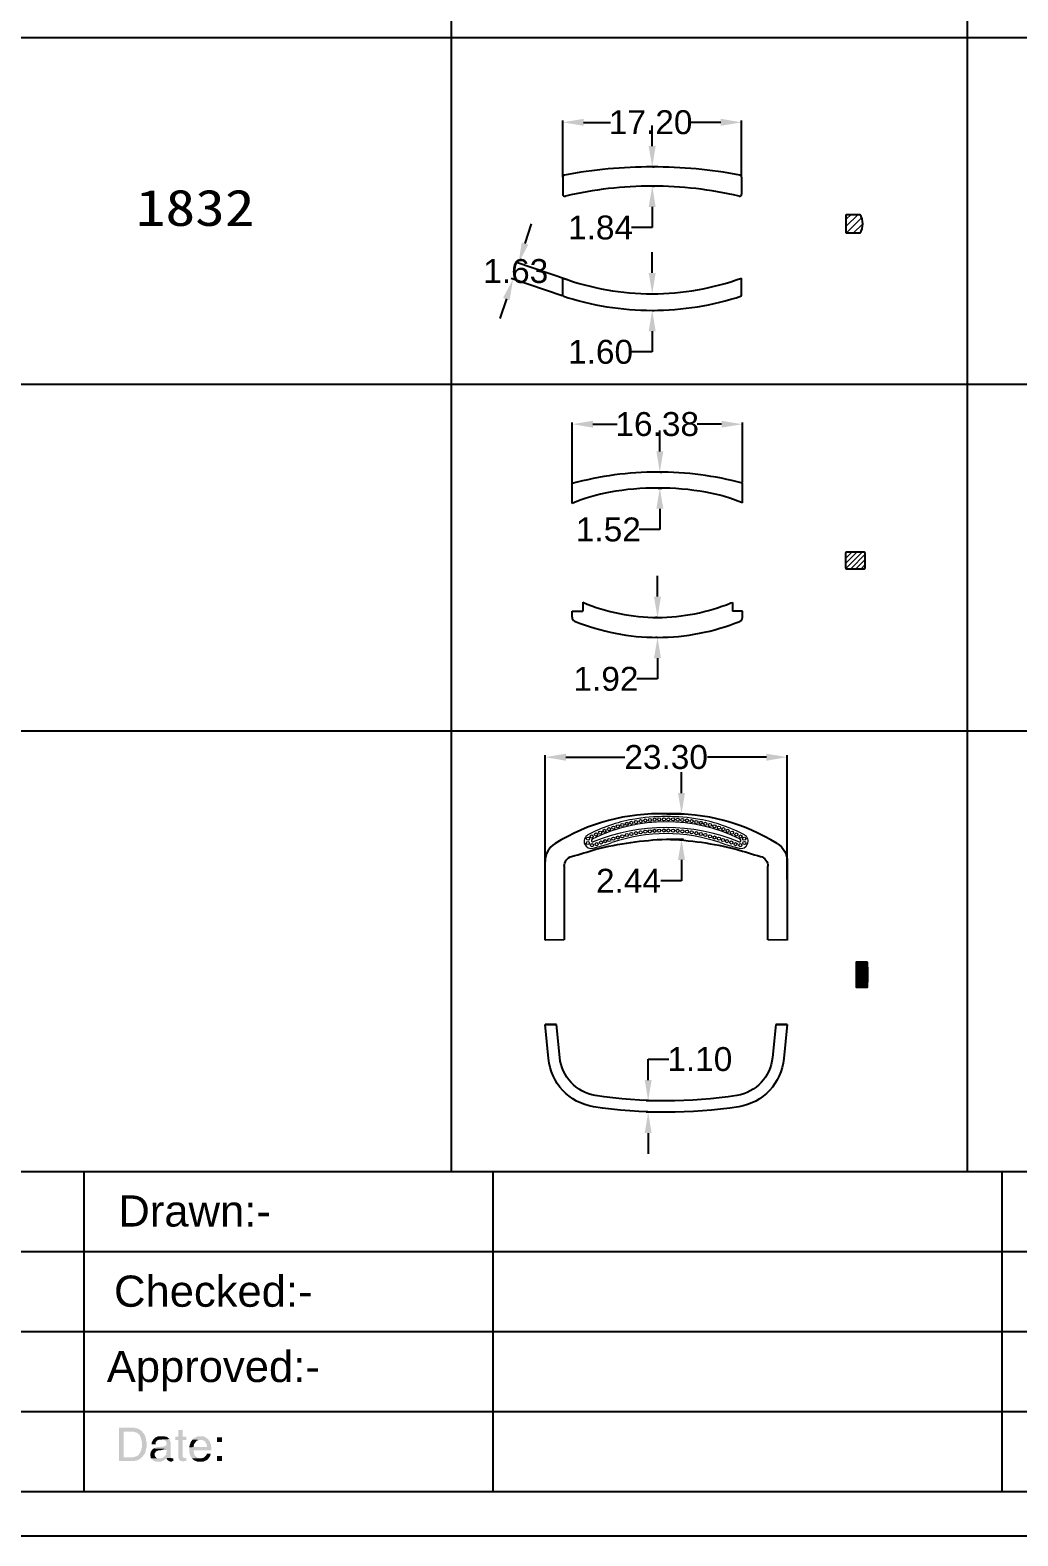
# Model space of a CAD drawing. Header units: inches. Extents: x 3613 to 8393, y -2205 to -794.
# Drawn here: x 3708.3 to 3803.3, y -1525.4 to -1380.5 of the extents above; entities that cross this region are included whole.
import ezdxf

# ---------------------------------------------------------------- set-up
doc = ezdxf.new("R2010")
doc.units = ezdxf.units.IN
doc.header["$MEASUREMENT"] = 0
doc.linetypes.add('HIDDEN2', pattern=[0.1875, 0.125, -0.0625])
doc.layers.add('Hatch', color=6, linetype='Continuous', lineweight=18)
doc.layers.add('Hidden Line', color=1, linetype='HIDDEN2')
doc.layers.add('PDF_0', color=7, linetype='Continuous')
doc.styles.get("Standard").update_dxf_attribs({"font": 'arial.ttf'})
doc.dimstyles.new('Standard$0', dxfattribs={"dimtxt": 2.3, "dimasz": 2, "dimexe": 1, "dimexo": 1, "dimgap": 1, "dimtad": 0, "dimtih": 1, "dimtoh": 1, "dimdec": 1, "dimzin": 0, "dimdsep": 46, "dimtxsty": 'Standard', "dimcen": 0, "dimclrd": 4, "dimclre": 4, "dimclrt": 4, "dimadec": 1, "dimazin": 0, "dimtfac": 1, "dimtdec": 1, "dimtofl": 0, "dimtmove": 0, "dimatfit": 0, "dimfxl": 1, "dimtolj": 1, "dimtzin": 0, "dimarcsym": 0})

# ---------------------------------------------------------------- blocks, each defined once
blk = doc.blocks.new('*D478')
at = {"color": 0, "lineweight": -2, "transparency": 16777216}
for p, q in [((3755.87, -1401.02), (3756.51, -1399.13)), ((3759.97, -1404.51), (3755.06, -1402.86)), ((3759.45, -1406.05), (3754.55, -1404.4)), ((3754.08, -1406.35), (3753.44, -1408.25))]:
    blk.add_line(p, q, dxfattribs=at)
at = {"color": 0, "transparency": 16777216}
for points in [[(3755.56, -1400.92), (3756.19, -1401.13), (3755.24, -1402.92)], [(3753.76, -1406.25), (3754.39, -1406.46), (3754.72, -1404.46)]]:
    blk.add_solid(points, dxfattribs=at)
at = {"layer": 'Defpoints', "color": 0, "transparency": 16777216}
for p in [(3755.24, -1402.92), (3760.02, -1404.53), (3759.51, -1406.07)]:
    blk.add_point(p, dxfattribs=at)
at = {"color": 0, "lineweight": 9, "transparency": 16777216, "insert": (3754.98, -1403.69), "char_height": 2.3, "attachment_point": 5}
blk.add_mtext('\\A1;1.63', dxfattribs=at)
blk = doc.blocks.new('*D477')
at = {"color": 0, "lineweight": -2, "transparency": 16777216}
for p, q in [((3759.51, -1394.64), (3759.51, -1389.19)), ((3761.51, -1389.37), (3764.1, -1389.37)), ((3774.71, -1389.37), (3771.82, -1389.37)), ((3776.71, -1394.58), (3776.71, -1389.19))]:
    blk.add_line(p, q, dxfattribs=at)
at = {"color": 0, "transparency": 16777216}
for points in [[(3761.51, -1389.03), (3761.51, -1389.7), (3759.51, -1389.37)], [(3774.71, -1389.03), (3774.71, -1389.7), (3776.71, -1389.37)]]:
    blk.add_solid(points, dxfattribs=at)
at = {"layer": 'Defpoints', "color": 0, "transparency": 16777216}
for p in [(3776.71, -1389.37), (3759.51, -1394.7), (3776.71, -1394.65)]:
    blk.add_point(p, dxfattribs=at)
at = {"color": 0, "lineweight": 9, "transparency": 16777216, "insert": (3767.96, -1389.37), "char_height": 2.3, "attachment_point": 5}
blk.add_mtext('\\A1;17.20', dxfattribs=at)
blk = doc.blocks.new('*D479')
at = {"color": 0, "lineweight": -2, "transparency": 16777216}
for p, q in [((3768.11, -1391.66), (3768.11, -1389.66)), ((3768.17, -1393.66), (3768.29, -1393.66)), ((3768.17, -1395.5), (3768.29, -1395.5)), ((3768.11, -1397.5), (3768.11, -1399.5)), ((3768.11, -1399.5), (3766.11, -1399.5))]:
    blk.add_line(p, q, dxfattribs=at)
at = {"color": 0, "transparency": 16777216}
for points in [[(3767.77, -1391.66), (3768.44, -1391.66), (3768.11, -1393.66)], [(3767.77, -1397.5), (3768.44, -1397.5), (3768.11, -1395.5)]]:
    blk.add_solid(points, dxfattribs=at)
at = {"layer": 'Defpoints', "color": 0, "transparency": 16777216}
for p in [(3768.11, -1393.66), (3768.11, -1395.5), (3768.11, -1395.5)]:
    blk.add_point(p, dxfattribs=at)
at = {"color": 0, "lineweight": 9, "transparency": 16777216, "insert": (3763.14, -1399.5), "char_height": 2.3, "attachment_point": 5}
blk.add_mtext('\\A1;1.84', dxfattribs=at)
blk = doc.blocks.new('*D480')
at = {"color": 0, "lineweight": -2, "transparency": 16777216}
for p, q in [((3768.11, -1403.86), (3768.11, -1401.86)), ((3768.17, -1405.86), (3768.29, -1405.86)), ((3768.17, -1407.46), (3768.29, -1407.46)), ((3768.11, -1409.46), (3768.11, -1411.46)), ((3768.11, -1411.46), (3766.11, -1411.46))]:
    blk.add_line(p, q, dxfattribs=at)
at = {"color": 0, "transparency": 16777216}
for points in [[(3767.77, -1403.86), (3768.44, -1403.86), (3768.11, -1405.86)], [(3767.77, -1409.46), (3768.44, -1409.46), (3768.11, -1407.46)]]:
    blk.add_solid(points, dxfattribs=at)
at = {"layer": 'Defpoints', "color": 0, "transparency": 16777216}
for p in [(3768.11, -1405.86), (3768.11, -1407.46), (3768.11, -1407.46)]:
    blk.add_point(p, dxfattribs=at)
at = {"color": 0, "lineweight": 9, "transparency": 16777216, "insert": (3763.14, -1411.46), "char_height": 2.3, "attachment_point": 5}
blk.add_mtext('\\A1;1.60', dxfattribs=at)
blk = doc.blocks.new('*D481')
at = {"color": 0, "lineweight": -2, "transparency": 16777216}
for p, q in [((3760.4, -1424.07), (3760.4, -1418.23)), ((3762.4, -1418.41), (3764.73, -1418.41)), ((3774.78, -1418.41), (3772.45, -1418.41)), ((3776.78, -1424.03), (3776.78, -1418.23))]:
    blk.add_line(p, q, dxfattribs=at)
at = {"color": 0, "transparency": 16777216}
for points in [[(3762.4, -1418.08), (3762.4, -1418.74), (3760.4, -1418.41)], [(3774.78, -1418.08), (3774.78, -1418.74), (3776.78, -1418.41)]]:
    blk.add_solid(points, dxfattribs=at)
at = {"layer": 'Defpoints', "color": 0, "transparency": 16777216}
for p in [(3776.78, -1418.41), (3760.4, -1424.13), (3776.78, -1424.09)]:
    blk.add_point(p, dxfattribs=at)
at = {"color": 0, "lineweight": 9, "transparency": 16777216, "insert": (3768.59, -1418.41), "char_height": 2.3, "attachment_point": 5}
blk.add_mtext('\\A1;16.38', dxfattribs=at)
blk = doc.blocks.new('*D482')
at = {"color": 0, "lineweight": -2, "transparency": 16777216}
for p, q in [((3768.84, -1421.02), (3768.84, -1419.02)), ((3768.91, -1423.02), (3769.02, -1423.02)), ((3768.67, -1424.55), (3769.02, -1424.55)), ((3768.84, -1426.55), (3768.84, -1428.55)), ((3768.84, -1428.55), (3766.84, -1428.55))]:
    blk.add_line(p, q, dxfattribs=at)
at = {"color": 0, "transparency": 16777216}
for points in [[(3768.51, -1421.02), (3769.18, -1421.02), (3768.84, -1423.02)], [(3768.51, -1426.55), (3769.18, -1426.55), (3768.84, -1424.55)]]:
    blk.add_solid(points, dxfattribs=at)
at = {"layer": 'Defpoints', "color": 0, "transparency": 16777216}
for p in [(3768.84, -1423.02), (3768.61, -1424.55), (3768.84, -1424.55)]:
    blk.add_point(p, dxfattribs=at)
at = {"color": 0, "lineweight": 9, "transparency": 16777216, "insert": (3763.89, -1428.55), "char_height": 2.3, "attachment_point": 5}
blk.add_mtext('\\A1;1.52', dxfattribs=at)
blk = doc.blocks.new('*D483')
at = {"color": 0, "lineweight": -2, "transparency": 16777216}
for p, q in [((3768.62, -1435), (3768.62, -1433)), ((3768.57, -1437), (3768.44, -1437)), ((3768.57, -1438.92), (3768.44, -1438.92)), ((3768.62, -1440.92), (3768.62, -1442.92)), ((3768.62, -1442.92), (3766.62, -1442.92))]:
    blk.add_line(p, q, dxfattribs=at)
at = {"color": 0, "transparency": 16777216}
for points in [[(3768.28, -1435), (3768.95, -1435), (3768.62, -1437)], [(3768.28, -1440.92), (3768.95, -1440.92), (3768.62, -1438.92)]]:
    blk.add_solid(points, dxfattribs=at)
at = {"layer": 'Defpoints', "color": 0, "transparency": 16777216}
for p in [(3768.63, -1437), (3768.62, -1438.92), (3768.63, -1438.92)]:
    blk.add_point(p, dxfattribs=at)
at = {"color": 0, "lineweight": 9, "transparency": 16777216, "insert": (3763.66, -1442.92), "char_height": 2.3, "attachment_point": 5}
blk.add_mtext('\\A1;1.92', dxfattribs=at)
blk = doc.blocks.new('*D485')
at = {"color": 0, "lineweight": -2, "transparency": 16777216}
for p, q in [((3767.72, -1481.5), (3767.72, -1479.5)), ((3767.72, -1479.5), (3769.72, -1479.5)), ((3769.38, -1483.5), (3767.54, -1483.5)), ((3769.38, -1484.6), (3767.54, -1484.6)), ((3767.72, -1486.6), (3767.72, -1488.6))]:
    blk.add_line(p, q, dxfattribs=at)
at = {"color": 0, "transparency": 16777216}
for points in [[(3767.39, -1481.5), (3768.05, -1481.5), (3767.72, -1483.5)], [(3767.39, -1486.6), (3768.05, -1486.6), (3767.72, -1484.6)]]:
    blk.add_solid(points, dxfattribs=at)
at = {"layer": 'Defpoints', "color": 0, "transparency": 16777216}
for p in [(3767.72, -1484.6), (3769.45, -1483.5, 7.24), (3769.45, -1484.6, 7.24)]:
    blk.add_point(p, dxfattribs=at)
at = {"color": 0, "lineweight": 9, "transparency": 16777216, "insert": (3772.69, -1479.5), "char_height": 2.3, "attachment_point": 5}
blk.add_mtext('\\A1;1.10', dxfattribs=at)
blk = doc.blocks.new('*D486')
at = {"color": 0, "lineweight": -2, "transparency": 16777216}
for p, q in [((3770.93, -1453.89), (3770.93, -1451.89)), ((3769.51, -1455.89), (3771.11, -1455.89)), ((3769.51, -1458.33), (3771.11, -1458.33)), ((3770.93, -1460.33), (3770.93, -1462.33)), ((3770.93, -1462.33), (3768.93, -1462.33))]:
    blk.add_line(p, q, dxfattribs=at)
at = {"color": 0, "transparency": 16777216}
for points in [[(3770.59, -1453.89), (3771.26, -1453.89), (3770.93, -1455.89)], [(3770.59, -1460.33), (3771.26, -1460.33), (3770.93, -1458.33)]]:
    blk.add_solid(points, dxfattribs=at)
at = {"layer": 'Defpoints', "color": 0, "transparency": 16777216}
for p in [(3769.45, -1455.89), (3769.45, -1458.33), (3770.93, -1458.33)]:
    blk.add_point(p, dxfattribs=at)
at = {"color": 0, "lineweight": 9, "transparency": 16777216, "insert": (3765.83, -1462.33), "char_height": 2.3, "attachment_point": 5}
blk.add_mtext('\\A1;2.44', dxfattribs=at)
blk = doc.blocks.new('*D484')
at = {"color": 0, "lineweight": -2, "transparency": 16777216}
for p, q in [((3757.8, -1462.21), (3757.8, -1450.26)), ((3759.8, -1450.44), (3765.46, -1450.44)), ((3779.1, -1450.44), (3773.43, -1450.44)), ((3781.1, -1462.21), (3781.1, -1450.26))]:
    blk.add_line(p, q, dxfattribs=at)
at = {"color": 0, "transparency": 16777216}
for points in [[(3759.8, -1450.11), (3759.8, -1450.78), (3757.8, -1450.44)], [(3779.1, -1450.11), (3779.1, -1450.78), (3781.1, -1450.44)]]:
    blk.add_solid(points, dxfattribs=at)
at = {"layer": 'Defpoints', "color": 0, "transparency": 16777216}
for p in [(3781.1, -1450.44), (3757.8, -1462.27), (3781.1, -1462.27)]:
    blk.add_point(p, dxfattribs=at)
at = {"color": 0, "lineweight": 9, "transparency": 16777216, "insert": (3769.45, -1450.44), "char_height": 2.3, "attachment_point": 5}
blk.add_mtext('\\A1;23.30', dxfattribs=at)

msp = doc.modelspace()

# ---------------------------------------------------------------- hatches: boundary and pattern name
at = {"lineweight": 9}
h = msp.add_hatch(dxfattribs=at)
h.set_pattern_fill('ANSI31', color=1, scale=0.15, style=0)
h.set_pattern_definition([(45, (3678.42124, -1751.53583), (-0.3367596, 0.3367596), [])])
edge = h.paths.add_edge_path()
edge.add_arc((3786.872, -1399.132), 1.5, 323.1301, 396.8699)
edge.add_line((3788.072, -1398.232), (3786.772, -1398.232))
edge.add_line((3786.772, -1398.232), (3786.772, -1400.032))
edge.add_line((3786.772, -1400.032), (3788.072, -1400.032))
at = {"transparency": 33554559}
for points in [[(3718.108, -1514.957), (3716.8, -1514.957), (3716.8, -1518.162), (3718.289, -1518.162), (3718.379, -1518.117), (3718.469, -1518.117), (3718.56, -1518.072), (3718.605, -1518.072), (3718.695, -1518.026), (3718.785, -1517.981), (3718.83, -1517.936), (3718.921, -1517.891), (3718.966, -1517.846), (3719.011, -1517.801), (3717.251, -1517.801), (3717.251, -1515.319), (3718.063, -1515.319), (3719.011, -1515.273), (3718.921, -1515.228), (3718.876, -1515.183), (3718.785, -1515.138), (3718.74, -1515.093), (3718.65, -1515.048), (3718.56, -1515.003), (3718.379, -1515.003), (3718.334, -1514.957), (3718.244, -1514.957)], [(3722.937, -1515.183), (3722.531, -1515.183), (3722.531, -1515.815), (3722.215, -1515.815), (3722.215, -1516.131), (3722.531, -1516.131), (3722.531, -1517.846), (3722.576, -1517.936), (3722.622, -1518.026), (3722.622, -1518.072), (3722.667, -1518.117), (3722.712, -1518.117), (3722.802, -1518.162), (3722.892, -1518.162), (3722.983, -1518.207), (3723.028, -1518.207), (3723.073, -1518.162), (3723.299, -1518.162), (3723.299, -1517.846), (3723.073, -1517.846), (3722.983, -1517.801), (3722.937, -1517.756), (3722.937, -1516.131), (3723.299, -1516.131), (3723.299, -1515.815), (3722.937, -1515.815)], [(3719.011, -1515.273), (3718.063, -1515.319), (3718.199, -1515.319), (3718.289, -1515.364), (3718.379, -1515.364), (3718.424, -1515.409), (3718.515, -1515.409), (3718.605, -1515.454), (3718.65, -1515.544), (3718.695, -1515.589), (3718.785, -1515.634), (3718.83, -1515.725), (3718.83, -1515.77), (3718.876, -1515.86), (3718.921, -1515.905), (3718.921, -1515.995), (3718.966, -1516.086), (3718.966, -1516.176), (3719.011, -1516.266), (3719.011, -1516.853), (3718.966, -1516.943), (3718.966, -1517.034), (3718.921, -1517.124), (3718.921, -1517.214), (3718.876, -1517.259), (3718.83, -1517.349), (3718.785, -1517.395), (3718.74, -1517.485), (3718.74, -1517.485), (3718.695, -1517.575), (3718.605, -1517.62), (3718.56, -1517.665), (3718.469, -1517.711), (3718.379, -1517.711), (3718.334, -1517.756), (3718.244, -1517.756), (3718.153, -1517.801), (3717.251, -1517.801), (3719.011, -1517.801), (3719.101, -1517.711), (3719.101, -1517.711), (3719.146, -1517.62), (3719.192, -1517.575), (3719.237, -1517.53), (3719.282, -1517.44), (3719.327, -1517.349), (3719.327, -1517.304), (3719.372, -1517.214), (3719.372, -1517.124), (3719.417, -1517.034), (3719.417, -1516.943), (3719.462, -1516.853), (3719.462, -1516.311), (3719.417, -1516.221), (3719.417, -1516.041), (3719.372, -1515.95), (3719.372, -1515.905), (3719.327, -1515.815), (3719.327, -1515.725), (3719.282, -1515.68), (3719.237, -1515.589), (3719.192, -1515.499), (3719.146, -1515.454), (3719.101, -1515.409), (3719.056, -1515.319)], [(3721.674, -1516.041), (3720.861, -1516.086), (3721.042, -1516.086), (3721.087, -1516.131), (3721.177, -1516.131), (3721.222, -1516.176), (3721.313, -1516.221), (3721.358, -1516.311), (3721.358, -1516.402), (3721.403, -1516.492), (3721.403, -1516.492), (3721.358, -1516.582), (3721.358, -1516.627), (3721.313, -1516.672), (3721.222, -1516.718), (3721.177, -1516.718), (3721.087, -1516.763), (3720.591, -1516.808), (3720.455, -1516.808), (3720.365, -1516.853), (3720.275, -1516.898), (3720.23, -1516.898), (3720.139, -1516.943), (3721.403, -1516.988), (3721.403, -1517.304), (3721.358, -1517.395), (3721.358, -1517.53), (3721.313, -1517.575), (3721.222, -1517.665), (3721.177, -1517.711), (3721.132, -1517.756), (3721.087, -1517.801), (3720.997, -1517.846), (3720.907, -1517.846), (3720.816, -1517.891), (3719.914, -1517.891), (3719.959, -1517.981), (3720.049, -1518.026), (3720.094, -1518.072), (3720.139, -1518.117), (3720.23, -1518.162), (3720.275, -1518.162), (3720.365, -1518.207), (3720.861, -1518.207), (3720.907, -1518.162), (3720.997, -1518.117), (3721.087, -1518.117), (3721.132, -1518.072), (3721.222, -1518.026), (3721.313, -1517.936), (3721.313, -1517.936), (3721.403, -1517.846), (3721.809, -1517.846), (3721.764, -1517.756), (3721.764, -1516.311), (3721.719, -1516.221), (3721.719, -1516.131)], [(3720.907, -1515.77), (3720.591, -1515.77), (3720.5, -1515.815), (3720.41, -1515.86), (3720.365, -1515.86), (3720.275, -1515.905), (3720.23, -1515.95), (3720.184, -1515.995), (3720.139, -1516.041), (3720.094, -1516.086), (3720.049, -1516.176), (3720.004, -1516.266), (3719.959, -1516.357), (3719.959, -1516.537), (3720.32, -1516.537), (3720.32, -1516.402), (3720.365, -1516.311), (3720.41, -1516.266), (3720.455, -1516.176), (3720.5, -1516.176), (3720.591, -1516.131), (3720.681, -1516.086), (3720.861, -1516.086), (3721.674, -1516.041), (3721.629, -1515.995), (3721.538, -1515.95), (3721.493, -1515.905), (3721.448, -1515.86), (3721.358, -1515.815), (3721.268, -1515.815), (3721.222, -1515.77), (3720.997, -1515.77)], [(3724.653, -1515.77), (3724.427, -1515.77), (3724.337, -1515.815), (3724.291, -1515.815), (3724.201, -1515.86), (3724.111, -1515.905), (3724.066, -1515.95), (3723.976, -1515.995), (3723.93, -1516.041), (3723.885, -1516.086), (3724.653, -1516.131), (3724.833, -1516.131), (3724.923, -1516.176), (3725.014, -1516.221), (3725.059, -1516.266), (3725.104, -1516.311), (3725.104, -1516.311), (3725.149, -1516.402), (3725.194, -1516.447), (3725.239, -1516.537), (3725.239, -1516.627), (3725.284, -1516.718), (3725.284, -1516.808), (3723.976, -1516.808), (3723.569, -1516.853), (3723.569, -1517.304), (3723.614, -1517.395), (3723.614, -1517.485), (3723.66, -1517.575), (3723.66, -1517.62), (3723.705, -1517.711), (3723.75, -1517.801), (3723.795, -1517.846), (3723.84, -1517.891), (3724.653, -1517.891), (3724.562, -1517.891), (3724.472, -1517.846), (3724.382, -1517.846), (3724.337, -1517.801), (3724.246, -1517.756), (3724.201, -1517.711), (3724.156, -1517.665), (3724.111, -1517.62), (3724.066, -1517.575), (3724.066, -1517.485), (3724.021, -1517.44), (3724.021, -1517.349), (3723.976, -1517.214), (3723.976, -1517.124), (3725.691, -1517.124), (3725.691, -1516.808), (3725.645, -1516.718), (3725.645, -1516.537), (3725.6, -1516.447), (3725.555, -1516.357), (3725.555, -1516.311), (3725.51, -1516.221), (3725.465, -1516.176), (3725.42, -1516.086), (3725.375, -1516.041), (3725.284, -1515.995), (3725.239, -1515.95), (3725.149, -1515.905), (3725.104, -1515.86), (3725.014, -1515.815), (3724.923, -1515.77), (3724.743, -1515.77)], [(3723.885, -1516.086), (3723.84, -1516.131), (3723.795, -1516.221), (3723.75, -1516.266), (3723.705, -1516.357), (3723.66, -1516.402), (3723.66, -1516.492), (3723.614, -1516.582), (3723.614, -1516.672), (3723.569, -1516.763), (3723.569, -1516.853), (3723.976, -1516.808), (3723.976, -1516.718), (3724.021, -1516.627), (3724.021, -1516.537), (3724.066, -1516.492), (3724.111, -1516.402), (3724.156, -1516.357), (3724.201, -1516.311), (3724.246, -1516.221), (3724.337, -1516.176), (3724.382, -1516.176), (3724.472, -1516.131), (3724.653, -1516.131)], [(3726.729, -1516.311), (3726.729, -1515.86), (3726.232, -1515.86), (3726.232, -1516.311)], [(3720.139, -1516.943), (3720.094, -1516.988), (3720.004, -1517.034), (3720.004, -1517.079), (3719.959, -1517.124), (3719.914, -1517.214), (3719.868, -1517.259), (3719.868, -1517.349), (3719.823, -1517.44), (3719.823, -1517.665), (3719.868, -1517.756), (3719.868, -1517.846), (3719.914, -1517.891), (3720.636, -1517.891), (3720.5, -1517.891), (3720.41, -1517.846), (3720.365, -1517.801), (3720.32, -1517.756), (3720.275, -1517.665), (3720.23, -1517.575), (3720.23, -1517.44), (3720.275, -1517.349), (3720.32, -1517.304), (3720.365, -1517.214), (3720.41, -1517.214), (3720.5, -1517.169), (3720.591, -1517.124), (3720.771, -1517.124), (3721.132, -1517.034), (3721.313, -1517.034), (3721.403, -1516.988)], [(3721.809, -1517.846), (3721.403, -1517.846), (3721.403, -1517.936), (3721.899, -1517.891), (3721.899, -1517.891)], [(3722.035, -1517.891), (3721.899, -1517.891), (3721.403, -1517.936), (3721.448, -1518.026), (3721.493, -1518.072), (3721.493, -1518.072), (3721.538, -1518.117), (3721.629, -1518.162), (3721.719, -1518.207), (3721.899, -1518.207), (3721.945, -1518.162), (3722.035, -1518.162)], [(3725.645, -1517.44), (3725.239, -1517.44), (3725.239, -1517.575), (3725.194, -1517.62), (3725.104, -1517.711), (3725.059, -1517.756), (3725.014, -1517.801), (3724.923, -1517.846), (3724.833, -1517.846), (3724.743, -1517.891), (3723.84, -1517.891), (3723.885, -1517.981), (3723.976, -1518.026), (3724.021, -1518.072), (3724.111, -1518.117), (3724.201, -1518.162), (3724.246, -1518.162), (3724.337, -1518.207), (3724.923, -1518.207), (3725.014, -1518.162), (3725.104, -1518.117), (3725.149, -1518.117), (3725.239, -1518.072), (3725.284, -1518.026), (3725.375, -1517.981), (3725.42, -1517.891), (3725.465, -1517.846), (3725.51, -1517.756), (3725.555, -1517.711), (3725.6, -1517.62), (3725.6, -1517.53)], [(3726.729, -1518.162), (3726.729, -1517.665), (3726.232, -1517.665), (3726.232, -1518.162)]]:
    msp.add_hatch(color=256, dxfattribs=at).paths.add_polyline_path(points)
at = {"layer": 'Hatch', "ltscale": 0.05}
h = msp.add_hatch(dxfattribs=at)
h.set_pattern_fill('ANSI31', color=256, scale=0.111)
h.set_pattern_definition([(45, (3584.82337, -1527.547), (-0.2492021, 0.2492021), [])])
h.paths.add_polyline_path([(3786.808, -1430.721, 0.4142136), (3786.708, -1430.821), (3786.708, -1432.221, 0.4142136), (3786.808, -1432.321), (3788.508, -1432.321, 0.4142136), (3788.608, -1432.221), (3788.608, -1430.821, 0.4142136), (3788.508, -1430.721)])
at = {"layer": 'Hidden Line', "ltscale": 10}
h = msp.add_hatch(dxfattribs=at)
h.set_pattern_fill('ANSI31', color=256, scale=0.04, style=0)
h.set_pattern_definition([(45, (2776.70547, -26.37338), (-0.089802561, 0.089802561), [])])
h.paths.add_polyline_path([(3788.806, -1470.16), (3787.74, -1470.16), (3787.74, -1472.56), (3788.806, -1472.56, 0.0452799)])

# ---------------------------------------------------------------- linework, layer by layer
for p, q in [((3748.753, -1234.354), (3748.753, -1490.315)), ((3798.4, -1234.354), (3798.4, -1490.315)), ((3632.745, -1381.215), (4029.183, -1381.215)), ((3759.505, -1394.634), (3759.505, -1396.277)), ((3776.705, -1394.634), (3776.705, -1396.277)), ((3786.772, -1398.232), (3788.072, -1398.232)), ((3786.772, -1400.032), (3786.772, -1398.232)), ((3788.072, -1400.032), (3786.772, -1400.032)), ((3759.505, -1406.074), (3759.505, -1404.352)), ((3776.705, -1406.074), (3776.705, -1404.352)), ((3632.745, -1414.557), (4029.183, -1414.557)), ((3786.708, -1430.821), (3786.708, -1432.221)), ((3788.508, -1430.721), (3786.808, -1430.721)), ((3788.608, -1432.221), (3788.608, -1430.821)), ((3786.808, -1432.321), (3788.508, -1432.321)), ((3760.398, -1436.981), (3760.398, -1436.39)), ((3760.398, -1436.39), (3761.429, -1436.39)), ((3761.429, -1435.545), (3761.429, -1436.39)), ((3775.826, -1435.551), (3775.826, -1436.39)), ((3776.781, -1436.39), (3775.826, -1436.39)), ((3776.781, -1437.007), (3776.781, -1436.39)), ((3632.745, -1447.898), (4029.183, -1447.898)), ((3619.928, -1521.095), (4029.183, -1521.095))]:
    msp.add_line(p, q)
at = {"ltscale": 1000}
for p, q in [((3760.398, -1426.034), (3760.398, -1424.129)), ((3776.781, -1425.978), (3776.781, -1424.092)), ((3760.398, -1436.685), (3760.398, -1436.39))]:
    msp.add_line(p, q, dxfattribs=at)
at = {"color": 7}
for p, q in [((3757.8, -1468.055), (3757.8, -1460.466)), ((3759.648, -1460.941), (3759.648, -1468.007)), ((3779.246, -1468.007), (3779.246, -1460.941)), ((3781.095, -1460.466), (3781.095, -1468.055)), ((3759.648, -1468.007), (3757.8, -1468.055)), ((3781.095, -1468.055), (3779.246, -1468.007)), ((3758.905, -1476.152, 0), (3757.8, -1476.152, 0)), ((3758.12, -1479.444, 0), (3757.8, -1476.152, 0)), ((3759.215, -1479.337, 0), (3758.905, -1476.152, 0)), ((3779.99, -1476.152), (3779.68, -1479.337, 0)), ((3781.095, -1476.152), (3779.99, -1476.152)), ((3781.095, -1476.152), (3780.775, -1479.444, 0))]:
    msp.add_line(p, q, dxfattribs=at)
msp.add_lwpolyline([(4033.221, -1525.354), (4033.221, -1228.354), (3613.221, -1228.354), (3613.221, -1525.354)], close=True)
for points in [[(3768.118, -1423.024), (3768.118, -1423.024)], [(3632.745, -1490.315), (4029.183, -1490.315)], [(3713.415, -1490.315), (3713.415, -1521.095)], [(3752.77, -1490.315), (3752.77, -1521.095)], [(3801.738, -1490.315), (3801.738, -1521.095)], [(3632.745, -1497.988), (3928.876, -1497.988)], [(3632.745, -1505.705), (3981.816, -1505.705)], [(3632.745, -1513.378), (3928.876, -1513.378)]]:
    msp.add_lwpolyline(points)
for points in [[(3768.645, -1424.548, 0.044501), (3764.053, -1424.95, 0.0550391), (3760.398, -1426.034)], [(3776.781, -1425.978, 0.0529203), (3773.262, -1424.95, 0.0447302), (3768.645, -1424.548)]]:
    msp.add_lwpolyline(points, format="xyb")
msp.add_lwpolyline([(3788.806, -1470.16), (3787.74, -1470.16), (3787.74, -1472.56), (3788.806, -1472.56, 0.0452799)], format="xyb", close=True)
msp.add_lwpolyline([(3757.8, -1476.152), (3758.905, -1476.152)], dxfattribs=at)
at = {"color": 7, "elevation": 0}
msp.add_lwpolyline([(3779.99, -1476.152), (3781.095, -1476.152)], dxfattribs=at)
at = {"color": 6, "lineweight": 5}
for centre in [(3763.944, -1457.37), (3764.37, -1457.224), (3764.799, -1457.09), (3765.232, -1456.968), (3765.669, -1456.857), (3766.108, -1456.759), (3766.549, -1456.673), (3766.993, -1456.599), (3767.439, -1456.538), (3767.886, -1456.488), (3768.335, -1456.451), (3768.784, -1456.427), (3769.234, -1456.415), (3769.662, -1456.415), (3770.112, -1456.427), (3770.561, -1456.451), (3771.01, -1456.488), (3771.457, -1456.538), (3771.903, -1456.599), (3772.347, -1456.673), (3772.788, -1456.759), (3773.227, -1456.857), (3773.664, -1456.968), (3774.097, -1457.09), (3774.526, -1457.224), (3774.952, -1457.37), (3761.914, -1458.702), (3761.939, -1458.288), (3762.287, -1458.07), (3762.694, -1457.878), (3762.768, -1458.813), (3763.106, -1457.697), (3763.18, -1458.655), (3763.523, -1457.528), (3763.588, -1458.522), (3763.983, -1458.407), (3764.371, -1458.289), (3764.798, -1458.169), (3765.231, -1458.047), (3765.667, -1457.937), (3766.106, -1457.838), (3766.548, -1457.752), (3766.992, -1457.679), (3767.438, -1457.617), (3767.885, -1457.568), (3768.334, -1457.531), (3768.783, -1457.506), (3769.233, -1457.494), (3769.663, -1457.494), (3770.113, -1457.506), (3770.562, -1457.531), (3771.011, -1457.568), (3771.458, -1457.617), (3771.904, -1457.679), (3772.348, -1457.752), (3772.789, -1457.838), (3773.229, -1457.937), (3773.665, -1458.047), (3774.098, -1458.169), (3774.525, -1458.289), (3774.913, -1458.407), (3775.308, -1458.522), (3775.373, -1457.528), (3775.716, -1458.655), (3775.79, -1457.697), (3776.128, -1458.813), (3776.202, -1457.878), (3776.609, -1458.07), (3776.957, -1458.288), (3776.981, -1458.702), (3762.313, -1458.907), (3776.583, -1458.907)]:
    msp.add_circle(centre, 0.15, dxfattribs=at)
for centre, radius, start, end in [((3759.705, -1394.634), 0.2, 100.49065, 180), ((3768.105, -1439.998), 46.335, 90, 100.49065), ((3768.105, -1439.998), 46.335, 79.50935, 90), ((3776.505, -1394.634), 0.2, 0, 79.50935), ((3759.705, -1396.277), 0.2, 180, 283.22063), ((3768.105, -1432.032), 36.529, 90, 103.22063), ((3768.105, -1432.032), 36.529, 76.77937, 90), ((3776.505, -1396.277), 0.2, 256.77937, 0), ((3786.872, -1399.132), 1.5, 323.1301, 36.8699), ((3768.105, -1380.557), 25.301, 250.12912, 270), ((3768.105, -1380.557), 25.301, 270, 289.87088), ((3768.105, -1380.057), 27.401, 251.70847, 270), ((3768.105, -1380.057), 27.401, 270, 288.29153), ((3768.467, -1453.024), 30, 89.70352, 105.60194), ((3768.844, -1453.047), 30.023, 74.66954, 90.42283), ((3786.808, -1430.821), 0.1, 90, 180), ((3788.508, -1430.821), 0.1, 0, 90), ((3786.808, -1432.221), 0.1, 180, 270), ((3788.508, -1432.221), 0.1, 270, 0), ((3768.77, -1417.779), 19.222, 247.54964, 269.57708), ((3768.486, -1417.779), 19.222, 270.42292, 291.93975), ((3760.798, -1436.981), 0.4, 180, 247.79453), ((3768.622, -1417.816), 21.1, 247.79453, 270), ((3768.622, -1417.816), 21.1, 270, 292.01576), ((3776.381, -1437.007), 0.4, 292.01576, 0)]:
    msp.add_arc(centre, radius, start, end)
at = {"color": 7}
for centre, radius, start, end in [((3768.85, -1475.025), 19.143, 88.21247, 121.82253), ((3770.045, -1475.025), 19.143, 58.17746, 91.78754), ((3759.8, -1460.466), 2, 121.43697, 180), ((3753.015, -1431.103), 29.8, 284.2682, 288.95567), ((3789.268, -1419.748), 41.642, 251.71108, 255.06505)]:
    msp.add_arc(centre, radius, start, end, dxfattribs=at)
at = {"color": 6, "lineweight": 5}
for centre, radius, start, end in [((3768.671, -1470.384), 14.168, 99.96865, 118.44763), ((3769.448, -1472.723), 16.06, 63.6623, 116.3377), ((3769.448, -1475.651), 18.445, 67.67839, 112.32161), ((3769.448, -1474.807), 18.658, 80.03135, 99.96865), ((3770.225, -1470.384), 14.168, 61.55237, 80.03135), ((3762.251, -1458.535), 0.691, 118.44763, 284.93785), ((3762.388, -1458.457), 0.142, 117.30314, 292.41069), ((3757.204, -1438.2), 21.638, 285.23266, 288.97034), ((3769.448, -1473.819), 16.026, 71.02966, 108.97034), ((3781.692, -1438.2), 21.638, 251.02966, 254.76734), ((3776.508, -1458.457), 0.142, 247.58931, 62.69686), ((3776.645, -1458.535), 0.691, 255.06215, 61.55237), ((3738.552, -1369.703), 92.63, 284.93785, 285.23266), ((3800.344, -1369.703), 92.63, 254.76734, 255.06215)]:
    msp.add_arc(centre, radius, start, end, dxfattribs=at)
at = {"color": 7, "extrusion": (0, 0, -1)}
for centre, radius, start, end in [((-3770.983, -1493.357), 35.064, 76.32764, 87.49108), ((-3768.189, -1491.407), 33.104, 92.17895, 104.0041), ((-3760.649, -1460.941), 1, 0, 73.16306), ((-3778.246, -1460.941), 1, 106.83694, 180), ((-3779.095, -1460.466), 2, 121.43698, 180)]:
    msp.add_arc(centre, radius, start, end, dxfattribs=at)
at = {"color": 7, "extrusion": (3.047e-07, -4.74e-08, -1)}
for radius in [5.2, 4.1]:
    msp.add_arc((-3763.296, -1478.94, 0.001), radius, 279.26238, 354.43871, dxfattribs=at)
at = {"color": 7, "extrusion": (-6.78e-08, -1.34e-08, -1)}
for radius in [4.1, 5.2]:
    msp.add_arc((-3775.599, -1478.94, 0), radius, 185.5613, 260.73791, dxfattribs=at)
at = {"color": 7, "extrusion": (1.44e-08, -2.64524e-24, -1)}
for centre, radius, start, end in [((-3769.447, -1437.674, -7.243), 45.822, 261.45108, 278.54919), ((-3769.447, -1437.681, -7.243), 46.915, 261.433, 278.56727)]:
    msp.add_arc(centre, radius, start, end, dxfattribs=at)
at = {"layer": 'PDF_0', "lineweight": 0}
msp.add_arc((3776.79, -1438.395), 3.003, 108.72298, 111.95031, dxfattribs=at)

# ---------------------------------------------------------------- texts
at = {"width": 34.34827, "attachment_point": 5}
for s, insert, char_height in [('{\\fSimSun|b1|i0|c0|p2;\\W1.2;1832}', (3724.141, -1397.613), 3.5), ('Drawn:-', (3724.082, -1494.117), 2.9997), ('Checked:-', (3725.879, -1501.834), 2.9997), ('Approved:-', (3725.879, -1509.507), 2.9997)]:
    msp.add_mtext(s, dxfattribs=dict(at, insert=insert, char_height=char_height))

# ---------------------------------------------------------------- dimensions: what is measured, and where the dimension line sits
at = {"color": 3, "lineweight": 9}
dim = msp.add_linear_dim(base=(3776.705, -1389.367), p1=(3759.505, -1394.702), p2=(3776.705, -1394.647), dimstyle='Standard$0', override={"dimexe": 0.18, "dimexo": 0.0625, "dimgap": 0.09, "dimdec": 2, "dimcen": 0.09, "dimclrd": 0, "dimclre": 0, "dimclrt": 0, "dimtdec": 2, "dimatfit": 3, "dimfxl": 1.25}, dxfattribs=at)
dim.commit()
dim.dimension.update_dxf_attribs({"geometry": '*D477', "text_midpoint": (3767.958, -1389.367), "dimtype": 160})
for base, p1, p2, picture, middle in [((3768.105, -1395.503), (3768.105, -1393.663), (3768.105, -1395.503), '*D479', (3763.141, -1399.503)), ((3768.105, -1407.458), (3768.105, -1405.858), (3768.105, -1407.458), '*D480', (3763.14, -1411.458)), ((3768.844, -1424.548), (3768.844, -1423.024), (3768.605, -1424.548), '*D482', (3763.887, -1428.548)), ((3768.6167, -1438.9163), (3768.6281, -1437.001), (3768.6288, -1438.9163), '*D483', (3763.6596, -1442.9163))]:
    dim = msp.add_linear_dim(base=base, p1=p1, p2=p2, angle=90, dimstyle='Standard$0', override={"dimexe": 0.18, "dimexo": 0.0625, "dimgap": 0.09, "dimdec": 2, "dimcen": 0.09, "dimclrd": 0, "dimclre": 0, "dimclrt": 0, "dimtdec": 2, "dimatfit": 3, "dimfxl": 1.25}, dxfattribs=at)
    dim.commit()
    dim.dimension.update_dxf_attribs({"geometry": picture, "text_midpoint": middle})
for base, p1, p2, angle, picture, middle, dimtype in [((3755.236, -1402.919), (3759.505, -1406.074), (3760.025, -1404.533), 71.37456, '*D478', (3754.976, -1403.689), 161), ((3770.9257, -1458.3266), (3769.4474, -1455.8915), (3769.4478, -1458.3266), 90, '*D486', (3765.8336, -1462.3266), 160), ((3767.72, -1484.596), (3769.447, -1483.496, 7.243), (3769.447, -1484.596, 7.243), 90, '*D485', (3772.685, -1479.496), 160)]:
    dim = msp.add_linear_dim(base=base, p1=p1, p2=p2, angle=angle, dimstyle='Standard$0', override={"dimexe": 0.18, "dimexo": 0.0625, "dimgap": 0.09, "dimdec": 2, "dimcen": 0.09, "dimclrd": 0, "dimclre": 0, "dimclrt": 0, "dimtdec": 2, "dimatfit": 3, "dimfxl": 1.25}, dxfattribs=at)
    dim.commit()
    dim.dimension.update_dxf_attribs({"geometry": picture, "text_midpoint": middle, "dimtype": dimtype})
for base, p1, p2, picture, middle in [((3776.781, -1418.411), (3760.398, -1424.129), (3776.781, -1424.092), '*D481', (3768.59, -1418.411)), ((3781.0953, -1450.4424), (3757.7995, -1462.2726), (3781.0953, -1462.2726), '*D484', (3769.4474, -1450.4424))]:
    dim = msp.add_linear_dim(base=base, p1=p1, p2=p2, dimstyle='Standard$0', override={"dimexe": 0.18, "dimexo": 0.0625, "dimgap": 0.09, "dimdec": 2, "dimcen": 0.09, "dimclrd": 0, "dimclre": 0, "dimclrt": 0, "dimtdec": 2, "dimatfit": 3, "dimfxl": 1.25}, dxfattribs=at)
    dim.commit()
    dim.dimension.update_dxf_attribs({"geometry": picture, "text_midpoint": middle})

doc.saveas('drawing.dxf')
